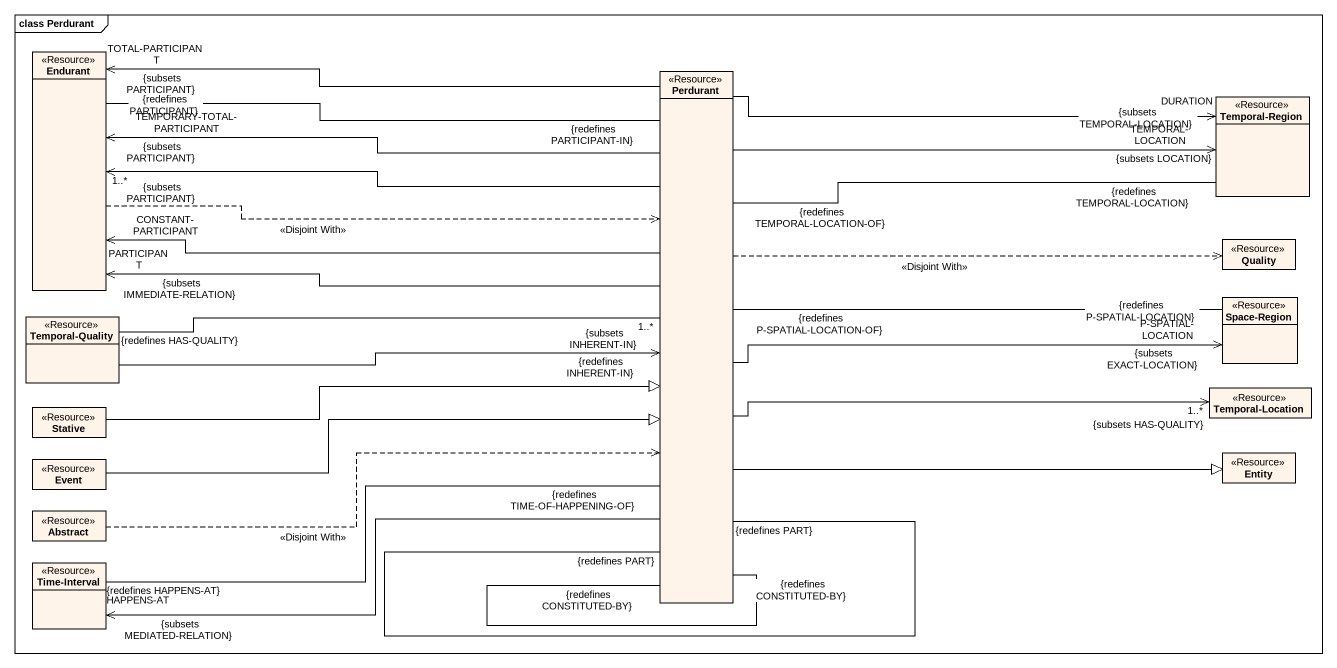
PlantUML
@startuml
mainframe class Perdurant
hide circle
hide empty members
class Endurant <<Resource>> #FFF4EA
class Perdurant <<Resource>> #FFF4EA
class "Temporal-Region" as Temporal_Region <<Resource>> #FFF4EA
class Quality <<Resource>> #FFF4EA
class "Space-Region" as Space_Region <<Resource>> #FFF4EA
class "Temporal-Quality" as Temporal_Quality <<Resource>> #FFF4EA
class "Temporal-Location" as Temporal_Location <<Resource>> #FFF4EA
class Stative <<Resource>> #FFF4EA
class Event <<Resource>> #FFF4EA
class "Entity" as Entity_ <<Resource>> #FFF4EA
class "Abstract" as Abstract_ <<Resource>> #FFF4EA
class "Time-Interval" as Time_Interval <<Resource>> #FFF4EA
Endurant .right.> Perdurant : <<Disjoint With>>
Endurant "{redefines PARTICIPANT}" -right- "{redefines PARTICIPANT-IN}" Perdurant
Perdurant -left-> "PARTICIPANT\n{subsets IMMEDIATE-RELATION}" Endurant
Perdurant -left-> "CONSTANT-PARTICIPANT" Endurant
Perdurant -left-> "1..*\n{subsets PARTICIPANT}" Endurant
Perdurant -left-> "TEMPORARY-TOTAL-PARTICIPANT\n{subsets PARTICIPANT}" Endurant
Perdurant -left-> "TOTAL-PARTICIPANT\n{subsets PARTICIPANT}" Endurant
Perdurant "{redefines CONSTITUTED-BY}" -- "{redefines CONSTITUTED-BY}" Perdurant
Perdurant "{redefines PART}" -- "{redefines PART}" Perdurant
Perdurant -right-> "TEMPORAL-LOCATION\n{subsets LOCATION}" Temporal_Region
Perdurant -right-> "DURATION\n{subsets TEMPORAL-LOCATION}" Temporal_Region
Perdurant .right.> Quality : <<Disjoint With>>
Perdurant -right-> "P-SPATIAL-LOCATION\n{subsets EXACT-LOCATION}" Space_Region
Perdurant "{redefines P-SPATIAL-LOCATION-OF}" -right- "{redefines P-SPATIAL-LOCATION}" Space_Region
Perdurant -right-> "1..*\n{subsets HAS-QUALITY}" Temporal_Location
Perdurant -right-|> Entity_
Perdurant -left-> "HAPPENS-AT\n{subsets MEDIATED-RELATION}" Time_Interval
Temporal_Region "{redefines TEMPORAL-LOCATION}" -left- "{redefines TEMPORAL-LOCATION-OF}" Perdurant
Temporal_Quality -right-> "{redefines INHERENT-IN}" Perdurant
Temporal_Quality "{redefines HAS-QUALITY}" -right- "1..*\n{subsets INHERENT-IN}" Perdurant
Stative -right-|> Perdurant
Event -right-|> Perdurant
Abstract_ .right.> Perdurant : <<Disjoint With>>
Time_Interval "{redefines HAPPENS-AT}" -right- "{redefines TIME-OF-HAPPENING-OF}" Perdurant
@enduml
